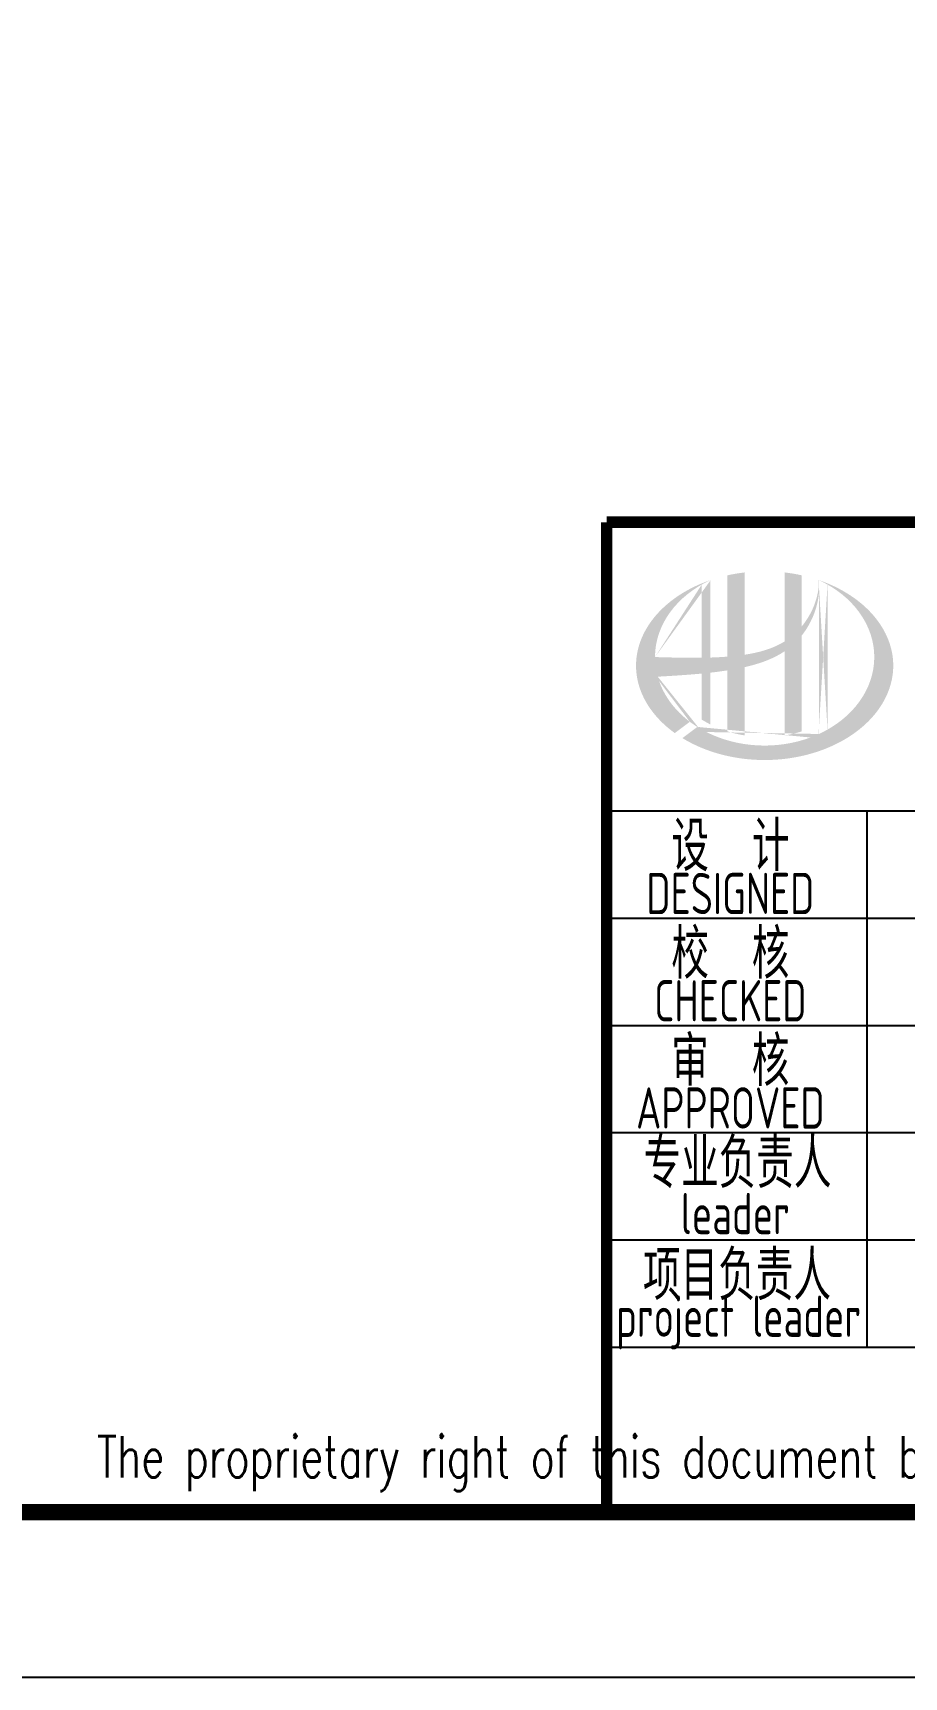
# Model space of a CAD drawing. Extents: x 4414382 to 4540065, y -615151 to -235742.
# Drawn here: x 4509582 to 4514866, y -422737 to -412771 of the extents above; entities that cross this region are included whole.
import ezdxf
from ezdxf.enums import TextEntityAlignment as Align

# ---------------------------------------------------------------- set-up
doc = ezdxf.new("R2010")
doc.units = 0
doc.header["$LTSCALE"] = 1000
doc.header["$MEASUREMENT"] = 0
doc.layers.get('0').update_dxf_attribs({"linetype": 'CONTINUOUS'})
doc.layers.add('PUB_TITLE', color=4, linetype='CONTINUOUS')
doc.styles.add('AHD', font='sceie.shx', dxfattribs={"width": 0.7, "bigfont": 'sceic.shx'})
doc.styles.add('ECEC_TQ', font='txt_l.shx', dxfattribs={"bigfont": 'hztxt_l.shx'})

msp = doc.modelspace()

# ---------------------------------------------------------------- hatches: boundary and pattern name
h = msp.add_hatch(color=256)
edge = h.paths.add_edge_path()
edge.add_spline(control_points=[(4513898.7, -416615.7), (4513904.8, -416614.3), (4513910.9, -416612.9), (4513960, -416601), (4514002.6, -416588), (4514077.6, -416556.9), (4514110.5, -416539.9), (4514141.4, -416519.3)], knot_values=[61.629012, 61.629012, 61.629012, 61.629012, 63.330431, 63.330431, 75.353634, 75.353634, 85.398649, 85.398649, 85.398649, 85.398649], degree=3, periodic=0)
edge.add_line((4514141.4, -416519.3), (4514141.4, -417029.5))
edge.add_spline(control_points=[(4514141.4, -417029.5), (4514158.5, -417026.8), (4514175.5, -417023.5), (4514210.3, -417015.4), (4514228, -417010.6), (4514245.4, -417005.1)], knot_values=[4.908456, 4.908456, 4.908456, 4.908456, 4.992821, 4.992821, 5.083034, 5.083034, 5.083034, 5.083034], degree=3, periodic=0)
edge.add_line((4514245.4, -417005.1), (4514245.4, -416423.7))
edge.add_spline(control_points=[(4514245.4, -416423.7), (4514254, -416412.7), (4514262.2, -416401.4), (4514288.3, -416361.7), (4514304, -416331.8), (4514333.2, -416259), (4514344.4, -416215.2), (4514349.1, -416169.9), (4514349.2, -416168.6), (4514349.4, -416167.3)], knot_values=[97.991744, 97.991744, 97.991744, 97.991744, 101.64219, 101.64219, 110.337975, 110.337975, 121.934322, 121.934322, 122.270691, 122.270691, 122.270691, 122.270691], degree=3, periodic=0)
edge.add_line((4514349.4, -416167.3), (4514349.4, -416096.9))
edge.add_spline(control_points=[(4514349.4, -416096.9), (4514349.3, -416104.6), (4514348.9, -416112.2), (4514348.4, -416119.9)], knot_values=[126.194075, 126.194075, 126.194075, 126.194075, 128.396762, 128.396762, 128.396762, 128.396762], degree=3, periodic=0)
edge.add_spline(control_points=[(4514348.4, -416119.9), (4514347.9, -416126.1), (4514347.3, -416132.3), (4514346.5, -416138.6)], knot_values=[124.417049, 124.417049, 124.417049, 124.417049, 126.194075, 126.194075, 126.194075, 126.194075], degree=3, periodic=0)
edge.add_spline(control_points=[(4514346.5, -416138.6), (4514345.3, -416147.7), (4514343.9, -416156.8), (4514342.1, -416165.9)], knot_values=[121.80529, 121.80529, 121.80529, 121.80529, 124.417049, 124.417049, 124.417049, 124.417049], degree=3, periodic=0)
edge.add_spline(control_points=[(4514342.1, -416165.9), (4514339.7, -416178.1), (4514336.8, -416190.2), (4514333.3, -416202.2)], knot_values=[118.31574, 118.31574, 118.31574, 118.31574, 121.80529, 121.80529, 121.80529, 121.80529], degree=3, periodic=0)
edge.add_spline(control_points=[(4514333.3, -416202.2), (4514329.8, -416214.3), (4514325.7, -416226.3), (4514321.2, -416238.2)], knot_values=[114.795988, 114.795988, 114.795988, 114.795988, 118.31574, 118.31574, 118.31574, 118.31574], degree=3, periodic=0)
edge.add_spline(control_points=[(4514321.2, -416238.2), (4514316.7, -416249.9), (4514311.7, -416261.4), (4514306.3, -416272.8)], knot_values=[111.329641, 111.329641, 111.329641, 111.329641, 114.795988, 114.795988, 114.795988, 114.795988], degree=3, periodic=0)
edge.add_spline(control_points=[(4514306.3, -416272.8), (4514300.8, -416284.3), (4514294.7, -416295.7), (4514288.3, -416306.7)], knot_values=[107.79529, 107.79529, 107.79529, 107.79529, 111.329641, 111.329641, 111.329641, 111.329641], degree=3, periodic=0)
edge.add_spline(control_points=[(4514288.3, -416306.7), (4514282, -416317.6), (4514275.3, -416328.1), (4514268.1, -416338.4)], knot_values=[104.343579, 104.343579, 104.343579, 104.343579, 107.79529, 107.79529, 107.79529, 107.79529], degree=3, periodic=0)
edge.add_spline(control_points=[(4514268.1, -416338.4), (4514260.9, -416348.8), (4514253.3, -416358.8), (4514245.4, -416368.5)], knot_values=[100.8507, 100.8507, 100.8507, 100.8507, 104.343579, 104.343579, 104.343579, 104.343579], degree=3, periodic=0)
edge.add_line((4514245.4, -416368.5), (4514245.4, -416059.2))
edge.add_spline(control_points=[(4514245.4, -416059.2), (4514211.3, -416051.7), (4514176.5, -416045.8), (4514141.4, -416041.7)], knot_values=[4.423999, 4.423999, 4.423999, 4.423999, 4.558741, 4.558741, 4.558741, 4.558741], degree=3, periodic=0)
edge.add_line((4514141.4, -416041.7), (4514141.4, -416459.8))
edge.add_spline(control_points=[(4514141.4, -416459.8), (4514069.4, -416504.4), (4513985.2, -416527.6), (4513898.7, -416540.6)], knot_values=[63.246215, 63.246215, 63.246215, 63.246215, 87.689124, 87.689124, 87.689124, 87.689124], degree=3, periodic=0)
edge.add_line((4513898.7, -416540.6), (4513898.7, -416041.7))
edge.add_spline(control_points=[(4513898.7, -416041.7), (4513863.5, -416045.8), (4513828.8, -416051.7), (4513794.7, -416059.2)], knot_values=[4.866038, 4.866038, 4.866038, 4.866038, 5.000777, 5.000777, 5.000777, 5.000777], degree=3, periodic=0)
edge.add_line((4513794.7, -416059.2), (4513794.7, -416552.1))
edge.add_spline(control_points=[(4513794.7, -416552.1), (4513793, -416552.2), (4513758.1, -416554.8), (4513723.5, -416556.6), (4513690.7, -416557.6)], knot_values=[43.657356, 43.657356, 43.657356, 43.657356, 44.134253, 53.497092, 53.497092, 53.497092, 53.497092], degree=3, periodic=0)
edge.add_line((4513690.7, -416557.6), (4513690.7, -416088.5))
edge.add_spline(control_points=[(4513690.7, -416088.5), (4513673.7, -416094.3), (4513656.9, -416100.6), (4513640.5, -416107.4)], knot_values=[5.14157, 5.14157, 5.14157, 5.14157, 5.212921, 5.212921, 5.212921, 5.212921], degree=3, periodic=0)
edge.add_spline(control_points=[(4513640.5, -416107.4), (4513633.6, -416110.2), (4513626.7, -416113.1), (4513594.5, -416127.3), (4513570, -416139.5), (4513546.5, -416152.7)], knot_values=[5.212921, 5.212921, 5.212921, 5.212921, 5.24296, 5.24296, 5.355623, 5.355623, 5.355623, 5.355623], degree=3, periodic=0)
edge.add_spline(control_points=[(4513546.5, -416152.7), (4513531.6, -416161.1), (4513517.2, -416169.8), (4513503.2, -416178.9)], knot_values=[5.355623, 5.355623, 5.355623, 5.355623, 5.426974, 5.426974, 5.426974, 5.426974], degree=3, periodic=0)
edge.add_spline(control_points=[(4513503.2, -416178.9), (4513495.8, -416183.8), (4513488.5, -416188.7), (4513475, -416198.2), (4513468.8, -416202.7), (4513462.6, -416207.3)], knot_values=[5.426974, 5.426974, 5.426974, 5.426974, 5.464765, 5.464765, 5.498325, 5.498325, 5.498325, 5.498325], degree=3, periodic=0)
edge.add_spline(control_points=[(4513462.6, -416207.3), (4513436.6, -416226.9), (4513412.5, -416247.7), (4513390.6, -416269.7)], knot_values=[5.498325, 5.498325, 5.498325, 5.498325, 5.641027, 5.641027, 5.641027, 5.641027], degree=3, periodic=0)
edge.add_spline(control_points=[(4513390.6, -416269.7), (4513383.6, -416276.7), (4513376.8, -416283.8), (4513356.4, -416306.4), (4513343.5, -416322.2), (4513331.7, -416338.4)], knot_values=[5.641027, 5.641027, 5.641027, 5.641027, 5.686569, 5.686569, 5.783729, 5.783729, 5.783729, 5.783729], degree=3, periodic=0)
edge.add_spline(control_points=[(4513331.7, -416338.4), (4513316.6, -416359.2), (4513303.3, -416380.6), (4513290.2, -416405.6), (4513288.6, -416408.7), (4513287, -416411.9)], knot_values=[5.783729, 5.783729, 5.783729, 5.783729, 5.908374, 5.908374, 5.92643, 5.92643, 5.92643, 5.92643], degree=3, periodic=0)
edge.add_spline(control_points=[(4513287, -416411.9), (4513274.5, -416437), (4513264.5, -416462.7), (4513257, -416488.6)], knot_values=[5.92643, 5.92643, 5.92643, 5.92643, 6.069132, 6.069132, 6.069132, 6.069132], degree=3, periodic=0)
edge.add_spline(control_points=[(4513257, -416488.6), (4513253.7, -416499.7), (4513251, -416510.9), (4513245.6, -416537), (4513243.4, -416552.1), (4513241.9, -416567.1)], knot_values=[6.069132, 6.069132, 6.069132, 6.069132, 6.130179, 6.130179, 6.211834, 6.211834, 6.211834, 6.211834], degree=3, periodic=0)
edge.add_spline(control_points=[(4513241.9, -416567.1), (4513240.7, -416580.3), (4513240, -416593.5), (4513240, -416606.7)], knot_values=[6.211834, 6.211834, 6.211834, 6.211834, 6.283185, 6.283185, 6.283185, 6.283185], degree=3, periodic=0)
edge.add_spline(control_points=[(4513240, -416606.7), (4513240, -416616), (4513240.3, -416625.4), (4513241, -416634.7)], knot_values=[6.283185, 6.283185, 6.283185, 6.283185, 6.333655, 6.333655, 6.333655, 6.333655], degree=3, periodic=0)
edge.add_spline(control_points=[(4513241, -416634.7), (4513242.2, -416653.3), (4513244.7, -416671.9), (4513248.5, -416690.5)], knot_values=[6.333655, 6.333655, 6.333655, 6.333655, 6.434594, 6.434594, 6.434594, 6.434594], degree=3, periodic=0)
edge.add_spline(control_points=[(4513248.5, -416690.5), (4513248.8, -416691.7), (4513249, -416692.9), (4513252.9, -416711.4), (4513257.7, -416728.6), (4513263.6, -416745.6)], knot_values=[6.434594, 6.434594, 6.434594, 6.434594, 6.441278, 6.441278, 6.535532, 6.535532, 6.535532, 6.535532], degree=3, periodic=0)
edge.add_spline(control_points=[(4513263.6, -416745.6), (4513269.8, -416763.8), (4513277.3, -416781.9), (4513286.1, -416799.7)], knot_values=[6.535532, 6.535532, 6.535532, 6.535532, 6.636471, 6.636471, 6.636471, 6.636471], degree=3, periodic=0)
edge.add_spline(control_points=[(4513286.1, -416799.7), (4513288.3, -416804.1), (4513290.6, -416808.6), (4513299.9, -416826.2), (4513307.6, -416839.3), (4513316, -416852.1)], knot_values=[6.636471, 6.636471, 6.636471, 6.636471, 6.661894, 6.661894, 6.73741, 6.73741, 6.73741, 6.73741], degree=3, periodic=0)
edge.add_spline(control_points=[(4513316, -416852.1), (4513327.2, -416869.3), (4513339.5, -416886.1), (4513353.1, -416902.5)], knot_values=[6.73741, 6.73741, 6.73741, 6.73741, 6.838349, 6.838349, 6.838349, 6.838349], degree=3, periodic=0)
edge.add_spline(control_points=[(4513353.1, -416902.5), (4513359, -416909.6), (4513365.1, -416916.7), (4513379.7, -416932.6), (4513388.2, -416941.5), (4513397.1, -416950.1)], knot_values=[6.838349, 6.838349, 6.838349, 6.838349, 6.88251, 6.88251, 6.939288, 6.939288, 6.939288, 6.939288], degree=3, periodic=0)
edge.add_spline(control_points=[(4513397.1, -416950.1), (4513412.8, -416965.5), (4513429.7, -416980.3), (4513447.6, -416994.5)], knot_values=[6.939288, 6.939288, 6.939288, 6.939288, 7.040227, 7.040227, 7.040227, 7.040227], degree=3, periodic=0)
edge.add_spline(control_points=[(4513447.6, -416994.5), (4513456.6, -417001.6), (4513465.7, -417008.6), (4513475.2, -417015.3)], knot_values=[7.040227, 7.040227, 7.040227, 7.040227, 7.090696, 7.090696, 7.090696, 7.090696], degree=3, periodic=0)
edge.add_line((4513475.2, -417015.3), (4513566.4, -416947))
edge.add_ellipse((4514020, -416554.7), major_axis=(665, 0), ratio=0.806676, start_angle=192.81901, end_angle=226.98533, ccw=False)
edge.add_spline(control_points=[(4513371.6, -416673.7), (4513395.6, -416672.2), (4513419.7, -416670.8), (4513508.4, -416665.3), (4513573.2, -416661), (4513638.7, -416654.6)], knot_values=[11.398263, 11.398263, 11.398263, 11.398263, 18.40729, 18.40729, 37.18094, 37.18094, 37.18094, 37.18094], degree=3, periodic=0)
edge.add_line((4513638.7, -416654.6), (4513638.7, -416933.7))
edge.add_spline(control_points=[(4513638.7, -416933.7), (4513642.3, -416935.9), (4513645.8, -416938.1), (4513662.8, -416948.3), (4513676.6, -416955.9), (4513690.7, -416963.1)], knot_values=[4.049945, 4.049945, 4.049945, 4.049945, 4.072021, 4.072021, 4.153257, 4.153257, 4.153257, 4.153257], degree=3, periodic=0)
edge.add_line((4513690.7, -416963.1), (4513690.7, -416649.2))
edge.add_spline(control_points=[(4513690.7, -416649.2), (4513722.9, -416645.5), (4513755.3, -416641.3), (4513790.1, -416635.9), (4513792.4, -416635.5), (4513794.7, -416635.2)], knot_values=[42.135009, 42.135009, 42.135009, 42.135009, 51.307228, 51.307228, 51.948574, 51.948574, 51.948574, 51.948574], degree=3, periodic=0)
edge.add_line((4513794.7, -416635.2), (4513794.7, -417005.1))
edge.add_spline(control_points=[(4513794.7, -417005.1), (4513828.3, -417015.7), (4513863.2, -417023.9), (4513898.7, -417029.5)], knot_values=[4.34174, 4.34174, 4.34174, 4.34174, 4.516316, 4.516316, 4.516316, 4.516316], degree=3, periodic=0)
edge.add_line((4513898.7, -417029.5), (4513898.7, -416615.7))
edge = h.paths.add_edge_path(flags=16)
edge.add_ellipse((4514020, -416554.7), major_axis=(665, 0), ratio=0.806676, start_angle=124.98746, end_angle=179.99898, ccw=False)
edge.add_line((4513638.7, -416115.2), (4513638.7, -416558.8))
edge.add_spline(control_points=[(4513638.7, -416558.8), (4513543.4, -416560.1), (4513449.4, -416557.1), (4513355, -416554.7)], knot_values=[11.27373, 11.27373, 11.27373, 11.27373, 38.687513, 38.687513, 38.687513, 38.687513], degree=3, periodic=0)
edge = h.paths.add_edge_path()
edge.add_spline(control_points=[(4513521.2, -417045.8), (4513552.2, -417064.8), (4513585.4, -417082.1), (4513670, -417119.3), (4513723.3, -417137.2), (4513834, -417163.7), (4513891.5, -417172.5), (4514007.6, -417180.2), (4514066.3, -417179.3), (4514181.9, -417167.8), (4514238.7, -417157.3), (4514347.8, -417127.2), (4514399.9, -417107.7), (4514496.8, -417060.8), (4514541.6, -417033.5), (4514621.5, -416972.5), (4514656.7, -416939), (4514716, -416867.5), (4514740.1, -416829.6), (4514776.5, -416751.5), (4514788.8, -416711.3), (4514801.4, -416630.1), (4514801.7, -416589.1), (4514790.2, -416507.6), (4514778.4, -416467.1), (4514742.8, -416388.4), (4514719, -416350.2), (4514660.2, -416278), (4514625.1, -416244), (4514545.3, -416182.4), (4514500.6, -416154.7), (4514419.4, -416114.9), (4514385, -416100.7), (4514349.4, -416088.5)], knot_values=[0.886421, 0.886421, 0.886421, 0.886421, 1.040557, 1.040557, 1.261172, 1.261172, 1.481788, 1.481788, 1.702404, 1.702404, 1.92302, 1.92302, 2.143636, 2.143636, 2.364252, 2.364252, 2.584868, 2.584868, 2.805484, 2.805484, 3.026099, 3.026099, 3.246715, 3.246715, 3.46852, 3.46852, 3.690325, 3.690325, 3.91213, 3.91213, 4.133935, 4.133935, 4.283209, 4.283209, 4.283209, 4.283209], degree=3, periodic=0)
edge.add_line((4514349.4, -416088.5), (4514349.4, -416088.5))
edge.add_spline(control_points=[(4514349.4, -416088.6), (4514349.4, -416091.4), (4514349.4, -416094.1), (4514349.4, -416096.9)], knot_values=[128.396762, 128.396762, 128.396762, 128.396762, 129.192193, 129.192193, 129.192193, 129.192193], degree=3, periodic=0)
edge.add_line((4514349.4, -416096.9), (4514349.4, -417020.8))
edge.add_ellipse((4514020, -416554.7), major_axis=(665, 0), ratio=0.806676, start_angle=232.10542, end_angle=299.68334, ccw=False)
edge.add_line((4513611.6, -416978.1), (4513521.2, -417045.8))
edge = h.paths.add_edge_path(flags=16)
edge.add_ellipse((4514020, -416554.7), major_axis=(665, 0), ratio=0.806676, start_angle=304.98746, end_angle=415.01211, ccw=False)
edge.add_line((4514401.4, -416994.2), (4514401.4, -416115.2))

# ---------------------------------------------------------------- linework, layer by layer
for p, q in [((4513062.2, -417487.3), (4524062.2, -417487.3)), ((4514642.2, -420737.3), (4514642.2, -417487.3)), ((4514642.2, -420737.3), (4514642.2, -417487.3)), ((4514642.2, -420737.3), (4514642.2, -417487.3)), ((4513062.2, -418137.3), (4518562.2, -418137.3)), ((4513062.2, -418787.3), (4518562.2, -418787.3)), ((4513062.2, -419437.3), (4518562.2, -419437.3)), ((4513062.2, -420087.3), (4518562.2, -420087.3)), ((4513062.2, -420737.3), (4531062.2, -420737.3)), ((4513062.2, -421737.3), (4531062.2, -421737.3))]:
    msp.add_line(p, q)
at = {"const_width": 70}
for points in [[(4513062.2, -415737.3), (4513062.2, -421737.3)], [(4531062.2, -415737.3), (4513062.2, -415737.3)]]:
    msp.add_lwpolyline(points, dxfattribs=at)
at = {"layer": 'PUB_TITLE', "color": 4}
msp.add_lwpolyline([(4447962.2, -422737.3), (4532062.2, -422737.3), (4532062.2, -363337.3), (4447962.2, -363337.3)], close=True, dxfattribs=at)
at = {"layer": 'PUB_TITLE', "color": 4, "const_width": 100}
msp.add_lwpolyline([(4450462.2, -421737.3), (4531062.2, -421737.3), (4531062.2, -364337.3), (4450462.2, -364337.3)], close=True, dxfattribs=at)

# ---------------------------------------------------------------- texts
for s, height, style, width, p in [('设  计', 300, 'AHD', 0.8, (4513812.2, -417687.3)), ('设  计', 300, 'AHD', 0.8, (4513812.2, -417687.3)), ('DESIGNED', 250, 'AHD', 0.8, (4513812.2, -417987.3)), ('DESIGNED', 250, 'AHD', 0.8, (4513812.2, -417987.3)), ('校  核', 300, 'AHD', 0.8, (4513812.2, -418337.3)), ('校  核', 300, 'AHD', 0.8, (4513812.2, -418337.3)), ('CHECKED', 250, 'AHD', 0.8, (4513812.2, -418637.3)), ('CHECKED', 250, 'AHD', 0.8, (4513812.2, -418637.3)), ('审  核', 300, 'AHD', 0.8, (4513812.2, -418987.3)), ('审  核', 300, 'AHD', 0.8, (4513812.2, -418987.3)), ('APPROVED', 250, 'AHD', 0.8, (4513812.2, -419287.3)), ('APPROVED', 250, 'AHD', 0.8, (4513812.2, -419287.3)), ('专业负责人', 300, 'AHD', 0.8, (4513855.2, -419607.3)), ('leader', 250, 'AHD', 0.8, (4513842.2, -419927.3)), ('项目负责人', 300, 'AHD', 0.8, (4513852.2, -420287.3)), ('project leader', 250, 'AHD', 0.8, (4513862.2, -420587.3)), ('The proprietary right of this document belongs to Anhui Huadong Chemical And Medical Engineering  Co.,Ltd.  and any replication or transfer to the 3rd. side is forbidden without its permission. ', 250, 'ECEC_TQ', 0.72, (4522062.2, -421437.3))]:
    msp.add_text(s, height=height, dxfattribs=dict(style=style, width=width)).set_placement(p, align=Align.MIDDLE)

doc.saveas('drawing.dxf')
